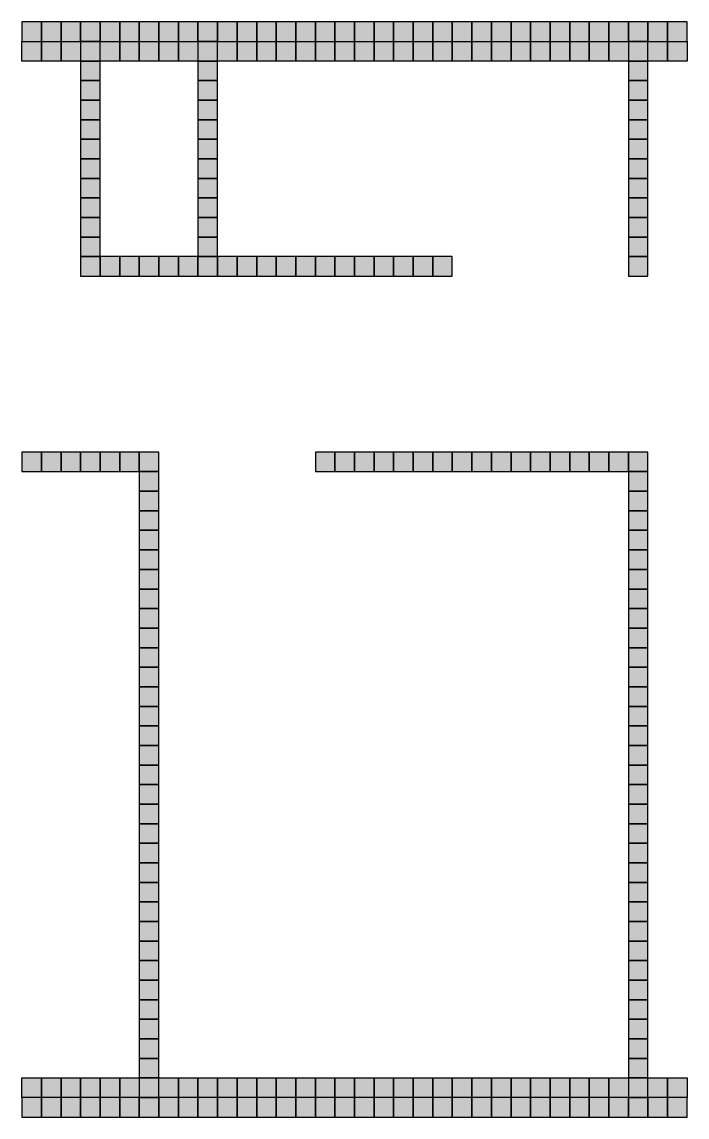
# Model space of a CAD drawing. Header units: inches. Extents: x 0 to 12.4, y -0.6 to 6.2.
# Drawn here: x 4.77 to 8.17, y -0.56 to 5.03 of the extents above; entities that cross this region are included whole.
import ezdxf

# ---------------------------------------------------------------- set-up
doc = ezdxf.new("R2010")
doc.units = ezdxf.units.IN
doc.header["$MEASUREMENT"] = 0
doc.layers.add('GRILLA PIXEL', color=7, linetype='Continuous')

# ---------------------------------------------------------------- blocks, each defined once
blk = doc.blocks.new('0-63-149-253-Muro fichas extremo')
at = {"layer": 'GRILLA PIXEL', "true_color": 0x3f95fd}
h = blk.add_hatch(color=153, dxfattribs=at)
h.dxf.hatch_style = 1
h.paths.add_polyline_path([(0, 0), (-0.1, 0), (-0.1, -0.1), (0, -0.1)])
blk.add_lwpolyline([(-0.1, 0), (-0.1, -0.1), (0, -0.1), (0, 0)], close=True)
blk = doc.blocks.new('0-255-255-31-Muro alto')
at = {"layer": 'GRILLA PIXEL', "true_color": 0xffff1f}
h = blk.add_hatch(color=2, dxfattribs=at)
h.dxf.hatch_style = 1
h.paths.add_polyline_path([(0, 0), (-0.1, 0), (-0.1, -0.1), (0, -0.1)])
blk.add_lwpolyline([(-0.1, 0), (-0.1, -0.1), (0, -0.1), (0, 0)], close=True)
blk = doc.blocks.new('0-3-160-22-Ventana comun')
at = {"layer": 'GRILLA PIXEL', "true_color": 0x03a016}
h = blk.add_hatch(color=104, dxfattribs=at)
h.dxf.hatch_style = 1
h.paths.add_polyline_path([(0, 0), (-0.1, 0), (-0.1, -0.1), (0, -0.1)])
blk.add_lwpolyline([(-0.1, 0), (-0.1, -0.1), (0, -0.1), (0, 0)], close=True)
blk = doc.blocks.new('1-99-100-102-auxiliar lado interno')
at = {"lineweight": 70, "true_color": 0x636466}
h = blk.add_hatch(color=251, dxfattribs=at)
h.dxf.hatch_style = 1
h.paths.add_polyline_path([(-0.1, -0.1), (-0.1, 0), (0, 0), (0, -0.1)])
blk.add_lwpolyline([(0, 0), (0, -0.1), (-0.1, -0.1), (-0.1, 0)], close=True)
blk = doc.blocks.new('pixel extremo ventana')
h = blk.add_hatch(color=136)
h.dxf.hatch_style = 1
h.paths.add_polyline_path([(0, 0), (-0.1, 0), (-0.1, -0.1), (0, -0.1)])
blk.add_lwpolyline([(-0.1, 0), (-0.1, -0.1), (0, -0.1), (0, 0)], close=True)

msp = doc.modelspace()

# ---------------------------------------------------------------- block references
for name, p in [('0-63-149-253-Muro fichas extremo', (4.8728, 5.0346, 0)), ('0-63-149-253-Muro fichas extremo', (4.9728, 5.0346, 0)), ('0-63-149-253-Muro fichas extremo', (5.0728, 5.0346, 0)), ('0-63-149-253-Muro fichas extremo', (5.1728, 5.0346, 0)), ('0-63-149-253-Muro fichas extremo', (5.2728, 5.0346, 0)), ('0-63-149-253-Muro fichas extremo', (5.3728, 5.0346, 0)), ('0-63-149-253-Muro fichas extremo', (5.4728, 5.0346, 0)), ('0-63-149-253-Muro fichas extremo', (5.5728, 5.0346, 0)), ('0-63-149-253-Muro fichas extremo', (5.6728, 5.0346, 0)), ('0-63-149-253-Muro fichas extremo', (5.7728, 5.0346, 0)), ('0-63-149-253-Muro fichas extremo', (5.8728, 5.0346, 0)), ('0-63-149-253-Muro fichas extremo', (5.9728, 5.0346, 0)), ('0-63-149-253-Muro fichas extremo', (6.0728, 5.0346, 0)), ('0-63-149-253-Muro fichas extremo', (6.1728, 5.0346, 0)), ('0-63-149-253-Muro fichas extremo', (6.2728, 5.0346, 0)), ('0-63-149-253-Muro fichas extremo', (6.3728, 5.0346, 0)), ('0-63-149-253-Muro fichas extremo', (6.4728, 5.0346, 0)), ('0-63-149-253-Muro fichas extremo', (6.5728, 5.0346, 0)), ('0-63-149-253-Muro fichas extremo', (6.6728, 5.0346, 0)), ('0-63-149-253-Muro fichas extremo', (6.7728, 5.0346, 0)), ('0-63-149-253-Muro fichas extremo', (6.8728, 5.0346, 0)), ('0-63-149-253-Muro fichas extremo', (6.9728, 5.0346, 0)), ('0-63-149-253-Muro fichas extremo', (7.0728, 5.0346, 0)), ('0-63-149-253-Muro fichas extremo', (7.1728, 5.0346, 0)), ('0-63-149-253-Muro fichas extremo', (7.2728, 5.0346, 0)), ('0-63-149-253-Muro fichas extremo', (7.3728, 5.0346, 0)), ('0-63-149-253-Muro fichas extremo', (7.4728, 5.0346, 0)), ('0-63-149-253-Muro fichas extremo', (7.5728, 5.0346, 0)), ('0-63-149-253-Muro fichas extremo', (7.6728, 5.0346, 0)), ('0-63-149-253-Muro fichas extremo', (7.7728, 5.0346, 0)), ('0-63-149-253-Muro fichas extremo', (7.8728, 5.0346, 0)), ('0-63-149-253-Muro fichas extremo', (7.9728, 5.0346, 0)), ('0-63-149-253-Muro fichas extremo', (8.0728, 5.0346, 0)), ('0-63-149-253-Muro fichas extremo', (8.1728, 5.0346, 0)), ('1-99-100-102-auxiliar lado interno', (4.8728, 4.9346, 0)), ('1-99-100-102-auxiliar lado interno', (4.9728, 4.9346, 0)), ('1-99-100-102-auxiliar lado interno', (5.0728, 4.9346, 0)), ('0-255-255-31-Muro alto', (5.1728, 4.9346, 0)), ('1-99-100-102-auxiliar lado interno', (5.2728, 4.9346, 0)), ('1-99-100-102-auxiliar lado interno', (5.3728, 4.9346, 0)), ('1-99-100-102-auxiliar lado interno', (5.4728, 4.9346, 0)), ('1-99-100-102-auxiliar lado interno', (5.5728, 4.9346, 0)), ('1-99-100-102-auxiliar lado interno', (5.6728, 4.9346, 0)), ('0-255-255-31-Muro alto', (5.7728, 4.9346, 0)), ('1-99-100-102-auxiliar lado interno', (5.8728, 4.9346, 0)), ('1-99-100-102-auxiliar lado interno', (5.9728, 4.9346, 0)), ('1-99-100-102-auxiliar lado interno', (6.0728, 4.9346, 0)), ('1-99-100-102-auxiliar lado interno', (6.1728, 4.9346, 0)), ('1-99-100-102-auxiliar lado interno', (6.2728, 4.9346, 0)), ('1-99-100-102-auxiliar lado interno', (6.3728, 4.9346, 0)), ('1-99-100-102-auxiliar lado interno', (6.4728, 4.9346, 0)), ('1-99-100-102-auxiliar lado interno', (6.5728, 4.9346, 0)), ('1-99-100-102-auxiliar lado interno', (6.6728, 4.9346, 0)), ('1-99-100-102-auxiliar lado interno', (6.7728, 4.9346, 0)), ('1-99-100-102-auxiliar lado interno', (6.8728, 4.9346, 0)), ('1-99-100-102-auxiliar lado interno', (6.9728, 4.9346, 0)), ('1-99-100-102-auxiliar lado interno', (7.0728, 4.9346, 0)), ('1-99-100-102-auxiliar lado interno', (7.1728, 4.9346, 0)), ('1-99-100-102-auxiliar lado interno', (7.2728, 4.9346, 0)), ('1-99-100-102-auxiliar lado interno', (7.3728, 4.9346, 0)), ('1-99-100-102-auxiliar lado interno', (7.4728, 4.9346, 0)), ('1-99-100-102-auxiliar lado interno', (7.5728, 4.9346, 0)), ('1-99-100-102-auxiliar lado interno', (7.6728, 4.9346, 0)), ('1-99-100-102-auxiliar lado interno', (7.7728, 4.9346, 0)), ('1-99-100-102-auxiliar lado interno', (7.8728, 4.9346, 0)), ('0-255-255-31-Muro alto', (7.9728, 4.9346, 0)), ('1-99-100-102-auxiliar lado interno', (8.0728, 4.9346, 0)), ('1-99-100-102-auxiliar lado interno', (8.1728, 4.9346, 0)), ('0-255-255-31-Muro alto', (5.1728, 4.8346, 0)), ('0-255-255-31-Muro alto', (5.7728, 4.8346, 0)), ('0-255-255-31-Muro alto', (7.9728, 4.8346, 0)), ('0-255-255-31-Muro alto', (5.1728, 4.7346, 0)), ('0-255-255-31-Muro alto', (5.7728, 4.7346, 0)), ('0-255-255-31-Muro alto', (7.9728, 4.7346, 0)), ('0-255-255-31-Muro alto', (5.1728, 4.6346, 0)), ('0-255-255-31-Muro alto', (5.7728, 4.6346, 0)), ('0-255-255-31-Muro alto', (7.9728, 4.6346, 0)), ('0-255-255-31-Muro alto', (5.1728, 4.5346, 0)), ('0-255-255-31-Muro alto', (5.7728, 4.5346, 0)), ('0-255-255-31-Muro alto', (7.9728, 4.5346, 0)), ('0-255-255-31-Muro alto', (5.1728, 4.4346, 0)), ('0-255-255-31-Muro alto', (5.7728, 4.4346, 0)), ('0-255-255-31-Muro alto', (7.9728, 4.4346, 0)), ('0-255-255-31-Muro alto', (5.1728, 4.3346, 0)), ('0-255-255-31-Muro alto', (5.7728, 4.3346, 0)), ('0-255-255-31-Muro alto', (7.9728, 4.3346, 0)), ('0-255-255-31-Muro alto', (5.1728, 4.2346, 0)), ('0-255-255-31-Muro alto', (5.7728, 4.2346, 0)), ('0-255-255-31-Muro alto', (7.9728, 4.2346, 0)), ('0-255-255-31-Muro alto', (5.1728, 4.1346, 0)), ('0-255-255-31-Muro alto', (5.7728, 4.1346, 0)), ('0-255-255-31-Muro alto', (7.9728, 4.1346, 0)), ('0-255-255-31-Muro alto', (5.1728, 4.0346, 0)), ('0-255-255-31-Muro alto', (5.7728, 4.0346, 0)), ('0-255-255-31-Muro alto', (7.9728, 4.0346, 0)), ('0-255-255-31-Muro alto', (5.1728, 3.9346, 0)), ('0-255-255-31-Muro alto', (5.7728, 3.9346, 0)), ('0-255-255-31-Muro alto', (7.9728, 3.9346, 0)), ('0-255-255-31-Muro alto', (5.1728, 3.8346, 0)), ('0-255-255-31-Muro alto', (5.2728, 3.8346, 0)), ('0-255-255-31-Muro alto', (5.3728, 3.8346, 0)), ('0-255-255-31-Muro alto', (5.4728, 3.8346, 0)), ('0-255-255-31-Muro alto', (5.5728, 3.8346, 0)), ('0-255-255-31-Muro alto', (5.6728, 3.8346, 0)), ('0-255-255-31-Muro alto', (5.7728, 3.8346, 0)), ('0-255-255-31-Muro alto', (5.8728, 3.8346, 0)), ('0-255-255-31-Muro alto', (5.9728, 3.8346, 0)), ('0-255-255-31-Muro alto', (6.0728, 3.8346, 0)), ('0-255-255-31-Muro alto', (6.1728, 3.8346, 0)), ('0-255-255-31-Muro alto', (6.2728, 3.8346, 0)), ('0-255-255-31-Muro alto', (6.3728, 3.8346, 0)), ('0-255-255-31-Muro alto', (6.4728, 3.8346, 0)), ('0-255-255-31-Muro alto', (6.5728, 3.8346, 0)), ('0-255-255-31-Muro alto', (6.6728, 3.8346, 0)), ('0-255-255-31-Muro alto', (6.7728, 3.8346, 0)), ('0-255-255-31-Muro alto', (6.8728, 3.8346, 0)), ('0-255-255-31-Muro alto', (6.9728, 3.8346, 0)), ('0-255-255-31-Muro alto', (7.9728, 3.8346, 0)), ('0-255-255-31-Muro alto', (4.8728, 2.8351, 0)), ('0-255-255-31-Muro alto', (4.9728, 2.8351, 0)), ('0-255-255-31-Muro alto', (5.0728, 2.8351, 0)), ('0-255-255-31-Muro alto', (5.1728, 2.8351, 0)), ('0-255-255-31-Muro alto', (5.2728, 2.8351, 0)), ('0-255-255-31-Muro alto', (5.3728, 2.8351, 0)), ('0-255-255-31-Muro alto', (5.4728, 2.8351, 0)), ('0-255-255-31-Muro alto', (6.3728, 2.8351, 0)), ('0-255-255-31-Muro alto', (6.4728, 2.8351, 0)), ('0-255-255-31-Muro alto', (6.5728, 2.8351, 0)), ('0-255-255-31-Muro alto', (6.6728, 2.8351, 0)), ('0-255-255-31-Muro alto', (6.7728, 2.8351, 0)), ('0-255-255-31-Muro alto', (6.8728, 2.8351, 0)), ('0-255-255-31-Muro alto', (6.9728, 2.8351, 0)), ('0-255-255-31-Muro alto', (7.0728, 2.8351, 0)), ('0-255-255-31-Muro alto', (7.1728, 2.8351, 0)), ('0-255-255-31-Muro alto', (7.2728, 2.8351, 0)), ('0-255-255-31-Muro alto', (7.3728, 2.8351, 0)), ('0-255-255-31-Muro alto', (7.4728, 2.8351, 0)), ('0-255-255-31-Muro alto', (7.5728, 2.8351, 0)), ('0-255-255-31-Muro alto', (7.6728, 2.8351, 0)), ('0-255-255-31-Muro alto', (7.7728, 2.8351, 0)), ('0-255-255-31-Muro alto', (7.8728, 2.8351, 0)), ('0-255-255-31-Muro alto', (7.9728, 2.8351, 0)), ('0-255-255-31-Muro alto', (5.4728, 2.7351, 0)), ('0-255-255-31-Muro alto', (7.9728, 2.7351, 0)), ('0-255-255-31-Muro alto', (5.4728, 2.6351, 0)), ('0-255-255-31-Muro alto', (7.9728, 2.6351, 0)), ('0-255-255-31-Muro alto', (5.4728, 2.5351, 0)), ('0-255-255-31-Muro alto', (7.9728, 2.5351, 0)), ('0-255-255-31-Muro alto', (5.4728, 2.4351, 0)), ('0-255-255-31-Muro alto', (7.9728, 2.4351, 0)), ('0-255-255-31-Muro alto', (5.4728, 2.3351, 0)), ('0-255-255-31-Muro alto', (7.9728, 2.3351, 0)), ('0-255-255-31-Muro alto', (5.4728, 2.2351, 0)), ('0-255-255-31-Muro alto', (7.9728, 2.2351, 0)), ('0-255-255-31-Muro alto', (5.4728, 2.1351, 0)), ('0-255-255-31-Muro alto', (7.9728, 2.1351, 0)), ('0-255-255-31-Muro alto', (5.4728, 2.0351, 0)), ('0-255-255-31-Muro alto', (7.9728, 2.0351, 0)), ('0-255-255-31-Muro alto', (5.4728, 1.9351, 0)), ('0-255-255-31-Muro alto', (7.9728, 1.9351, 0)), ('0-255-255-31-Muro alto', (5.4728, 1.8351, 0)), ('0-255-255-31-Muro alto', (7.9728, 1.8351, 0)), ('0-255-255-31-Muro alto', (5.4728, 1.7351, 0)), ('0-255-255-31-Muro alto', (7.9728, 1.7351, 0)), ('0-255-255-31-Muro alto', (5.4728, 1.6351, 0)), ('0-255-255-31-Muro alto', (7.9728, 1.6351, 0)), ('0-255-255-31-Muro alto', (5.4728, 1.5351, 0)), ('0-255-255-31-Muro alto', (7.9728, 1.5351, 0)), ('0-255-255-31-Muro alto', (5.4728, 1.4351, 0)), ('0-255-255-31-Muro alto', (7.9728, 1.4351, 0)), ('0-255-255-31-Muro alto', (5.4728, 1.3351, 0)), ('0-255-255-31-Muro alto', (7.9728, 1.3351, 0)), ('0-255-255-31-Muro alto', (5.4728, 1.2351, 0)), ('0-255-255-31-Muro alto', (7.9728, 1.2351, 0)), ('0-255-255-31-Muro alto', (5.4728, 1.1351, 0)), ('0-255-255-31-Muro alto', (7.9728, 1.1351, 0)), ('0-255-255-31-Muro alto', (5.4728, 1.0351, 0)), ('0-255-255-31-Muro alto', (7.9728, 1.0351, 0)), ('0-255-255-31-Muro alto', (5.4728, 0.9351, 0)), ('0-255-255-31-Muro alto', (7.9728, 0.9351, 0)), ('0-255-255-31-Muro alto', (5.4728, 0.8351, 0)), ('0-255-255-31-Muro alto', (7.9728, 0.8351, 0)), ('0-255-255-31-Muro alto', (5.4728, 0.7351, 0)), ('0-255-255-31-Muro alto', (7.9728, 0.7351, 0)), ('0-255-255-31-Muro alto', (5.4728, 0.6351, 0)), ('0-255-255-31-Muro alto', (7.9728, 0.6351, 0)), ('0-255-255-31-Muro alto', (5.4728, 0.5351, 0)), ('0-255-255-31-Muro alto', (7.9728, 0.5351, 0)), ('0-255-255-31-Muro alto', (5.4728, 0.4351, 0)), ('0-255-255-31-Muro alto', (7.9728, 0.4351, 0)), ('0-255-255-31-Muro alto', (5.4728, 0.3351, 0)), ('0-255-255-31-Muro alto', (7.9728, 0.3351, 0)), ('0-255-255-31-Muro alto', (5.4728, 0.2351, 0)), ('0-255-255-31-Muro alto', (7.9728, 0.2351, 0)), ('0-255-255-31-Muro alto', (5.4728, 0.1351, 0)), ('0-255-255-31-Muro alto', (7.9728, 0.1351, 0)), ('0-255-255-31-Muro alto', (5.4728, 0.0351, 0)), ('0-255-255-31-Muro alto', (7.9728, 0.0351, 0)), ('0-255-255-31-Muro alto', (5.4728, -0.0649, 0)), ('0-255-255-31-Muro alto', (7.9728, -0.0649, 0)), ('0-255-255-31-Muro alto', (5.4728, -0.1649, 0)), ('0-255-255-31-Muro alto', (7.9728, -0.1649, 0)), ('0-255-255-31-Muro alto', (5.4728, -0.2649, 0)), ('0-255-255-31-Muro alto', (7.9728, -0.2649, 0)), ('1-99-100-102-auxiliar lado interno', (4.8728, -0.3649, 0)), ('1-99-100-102-auxiliar lado interno', (4.9728, -0.3649, 0)), ('1-99-100-102-auxiliar lado interno', (5.0728, -0.3649, 0)), ('1-99-100-102-auxiliar lado interno', (5.1728, -0.3649, 0)), ('1-99-100-102-auxiliar lado interno', (5.2728, -0.3649, 0)), ('1-99-100-102-auxiliar lado interno', (5.3728, -0.3649, 0)), ('0-255-255-31-Muro alto', (5.4728, -0.3649, 0)), ('1-99-100-102-auxiliar lado interno', (5.5728, -0.3649, 0)), ('1-99-100-102-auxiliar lado interno', (5.6728, -0.3649, 0)), ('1-99-100-102-auxiliar lado interno', (5.7728, -0.3649, 0)), ('1-99-100-102-auxiliar lado interno', (5.8728, -0.3649, 0)), ('1-99-100-102-auxiliar lado interno', (5.9728, -0.3649, 0)), ('1-99-100-102-auxiliar lado interno', (6.0728, -0.3649, 0)), ('1-99-100-102-auxiliar lado interno', (6.1728, -0.3649, 0)), ('1-99-100-102-auxiliar lado interno', (6.2728, -0.3649, 0)), ('1-99-100-102-auxiliar lado interno', (6.3728, -0.3649, 0)), ('1-99-100-102-auxiliar lado interno', (6.4728, -0.3649, 0)), ('1-99-100-102-auxiliar lado interno', (6.5728, -0.3649, 0)), ('1-99-100-102-auxiliar lado interno', (6.6728, -0.3649, 0)), ('1-99-100-102-auxiliar lado interno', (6.7728, -0.3649, 0)), ('1-99-100-102-auxiliar lado interno', (6.8728, -0.3649, 0)), ('1-99-100-102-auxiliar lado interno', (6.9728, -0.3649, 0)), ('1-99-100-102-auxiliar lado interno', (7.0728, -0.3649, 0)), ('1-99-100-102-auxiliar lado interno', (7.1728, -0.3649, 0)), ('1-99-100-102-auxiliar lado interno', (7.2728, -0.3649, 0)), ('1-99-100-102-auxiliar lado interno', (7.3728, -0.3649, 0)), ('1-99-100-102-auxiliar lado interno', (7.4728, -0.3649, 0)), ('1-99-100-102-auxiliar lado interno', (7.5728, -0.3649, 0)), ('1-99-100-102-auxiliar lado interno', (7.6728, -0.3649, 0)), ('1-99-100-102-auxiliar lado interno', (7.7728, -0.3649, 0)), ('1-99-100-102-auxiliar lado interno', (7.8728, -0.3649, 0)), ('0-255-255-31-Muro alto', (7.9728, -0.3649, 0)), ('1-99-100-102-auxiliar lado interno', (8.0728, -0.3649, 0)), ('1-99-100-102-auxiliar lado interno', (8.1728, -0.3649, 0)), ('0-255-255-31-Muro alto', (4.8728, -0.4649, 0)), ('0-255-255-31-Muro alto', (4.9728, -0.4649, 0)), ('0-255-255-31-Muro alto', (5.0728, -0.4649, 0)), ('0-255-255-31-Muro alto', (5.1728, -0.4649, 0)), ('0-255-255-31-Muro alto', (5.2728, -0.4649, 0)), ('0-255-255-31-Muro alto', (5.3728, -0.4649, 0)), ('0-255-255-31-Muro alto', (5.4728, -0.4649, 0)), ('0-255-255-31-Muro alto', (5.5728, -0.4649, 0)), ('0-255-255-31-Muro alto', (5.6728, -0.4649, 0)), ('0-255-255-31-Muro alto', (5.7728, -0.4649, 0)), ('0-255-255-31-Muro alto', (5.8728, -0.4649, 0)), ('0-255-255-31-Muro alto', (5.9728, -0.4649, 0)), ('0-255-255-31-Muro alto', (6.0728, -0.4649, 0)), ('0-255-255-31-Muro alto', (6.1728, -0.4649, 0)), ('pixel extremo ventana', (6.2728, -0.465, 0)), ('0-3-160-22-Ventana comun', (6.3728, -0.4649, 0)), ('0-3-160-22-Ventana comun', (6.4728, -0.4649, 0)), ('0-3-160-22-Ventana comun', (6.5728, -0.4649, 0)), ('0-3-160-22-Ventana comun', (6.6728, -0.4649, 0)), ('0-3-160-22-Ventana comun', (6.7728, -0.4649, 0)), ('0-3-160-22-Ventana comun', (6.8728, -0.4649, 0)), ('0-3-160-22-Ventana comun', (6.9728, -0.4649, 0)), ('0-3-160-22-Ventana comun', (7.0728, -0.4649, 0)), ('0-3-160-22-Ventana comun', (7.1728, -0.4649, 0)), ('pixel extremo ventana', (7.2728, -0.465, 0)), ('0-255-255-31-Muro alto', (7.3728, -0.4649, 0)), ('0-255-255-31-Muro alto', (7.4728, -0.4649, 0)), ('0-255-255-31-Muro alto', (7.5728, -0.4649, 0)), ('0-255-255-31-Muro alto', (7.6728, -0.4649, 0)), ('0-255-255-31-Muro alto', (7.7728, -0.4649, 0)), ('0-255-255-31-Muro alto', (7.8728, -0.4649, 0)), ('0-255-255-31-Muro alto', (7.9728, -0.4649, 0)), ('0-255-255-31-Muro alto', (8.0728, -0.4649, 0)), ('pixel extremo ventana', (8.1728, -0.465, 0))]:
    msp.add_blockref(name, p)

doc.saveas('drawing.dxf')
